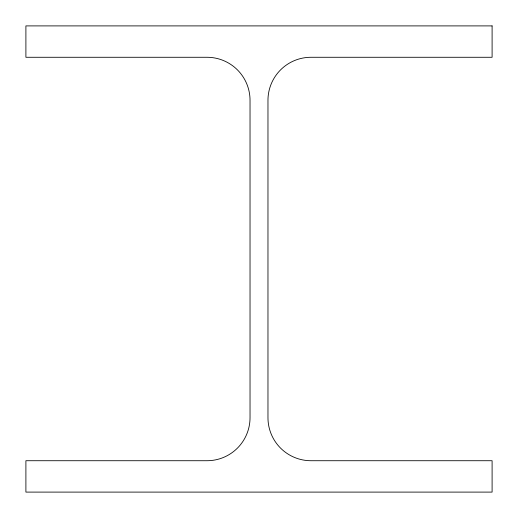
<?xml version="1.0" encoding="UTF-8"?>
<svg xmlns="http://www.w3.org/2000/svg" width="518" height="518" viewBox="0 0 518 518"><rect width="100%" height="100%" fill="white"/><g stroke="black" fill="none" stroke-linecap="round" stroke-linejoin="round"><path stroke-width="0.78" d="M492.1 25.9L25.9 25.9L25.9 57.278L206.999 57.278A43.033 43.033 0 0 1 250.032 100.311L250.032 417.689A43.033 43.033 0 0 1 206.999 460.722L25.9 460.722L25.9 492.1L492.1 492.1L492.1 460.722L311.001 460.722A43.033 43.033 0 0 1 267.968 417.689L267.968 100.311A43.033 43.033 0 0 1 311.001 57.278L492.1 57.278L492.1 25.9"/></g></svg>
